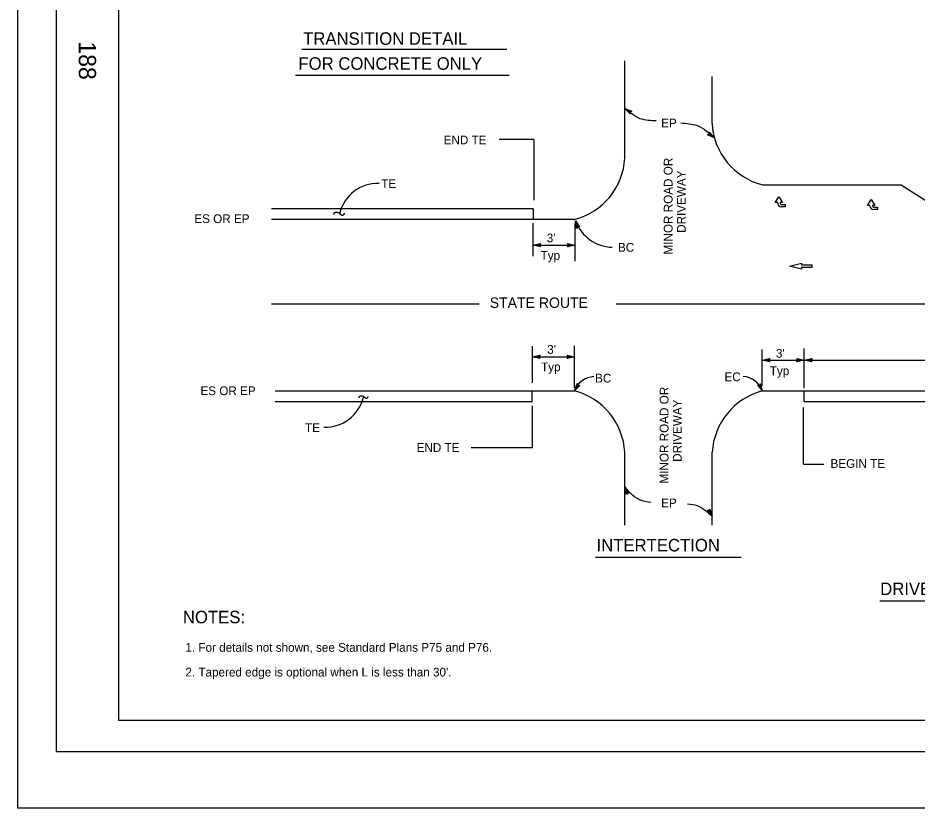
# Model space of a CAD drawing. Extents: x -894 to 866, y -476 to 714.
# Drawn here: x -894 to -174, y -476 to 156 of the extents above; entities that cross this region are included whole.
import ezdxf

# ---------------------------------------------------------------- set-up
doc = ezdxf.new("R2010")
doc.units = 0
for name, color, linetype in [('10 Sheet Format', 7, 'Continuous'), ('56 Stage 3 Anno', 7, 'Continuous'), ('57 Undefined', 7, 'Continuous'), ('60 Nongeo Data', 7, 'Continuous')]:
    doc.layers.add(name, color=color, linetype=linetype)

msp = doc.modelspace()

# ---------------------------------------------------------------- linework, layer by layer
at = {"layer": '10 Sheet Format'}
for p, q in [((-863.45, 668.96), (-863.45, -431.04)), ((-813.45, 643.96), (-813.45, -406.04)), ((-813.45, -406.04), (811.54, -406.04)), ((-863.45, -431.04), (836.55, -431.04))]:
    msp.add_line(p, q, dxfattribs=at)
for points in [[(-894.04, 713.55), (865.96, 713.55), (865.96, -476.45), (-894.04, -476.45)], [(-863.45, -431.04), (836.55, -431.04), (836.55, 668.96), (-863.45, 668.96)]]:
    msp.add_lwpolyline(points, close=True, dxfattribs=at)
at = {"layer": '56 Stage 3 Anno'}
for points in [[(-444.15, -137.84), (-448.4, -142.15), (-446.38, -136.45), (-446.2, -136.81), (-447.68, -140.99), (-444.56, -137.83), (-444.97, -137.82), (-446.96, -139.85), (-446.01, -137.17), (-445.83, -137.54), (-446.24, -138.69), (-445.37, -137.82), (-445.69, -137.81), (-446.38, -136.45), (-445.69, -137.81)], [(-301.86, -137.67), (-298.02, -142.35), (-299.51, -136.49), (-299.73, -136.83), (-298.63, -141.12), (-301.45, -137.7), (-301.05, -137.73), (-299.25, -139.92), (-299.95, -137.18), (-300.16, -137.52), (-299.86, -138.71), (-300.64, -137.76), (-300.33, -137.78), (-299.51, -136.49), (-300.33, -137.78)]]:
    msp.add_lwpolyline(points, close=True, dxfattribs=at)
for points in [[(-641.15, -1.01), (-641, 0.62), (-638.7, 1.06), (-637.07, 0.4), (-635.44, -1.24), (-634.11, -1.46), (-633.36, -1.16), (-632.92, -0.72), (-632.55, 0.1)], [(-620.78, -147.72), (-620.65, -146.36), (-618.74, -145.99), (-617.38, -146.54), (-616.02, -147.9), (-614.91, -148.09), (-614.29, -147.84), (-613.92, -147.47), (-613.61, -146.79)]]:
    msp.add_open_spline(points, degree=2, dxfattribs=at)
at = {"layer": '57 Undefined'}
for p, q in [((-666.88, 131.43), (-502.6, 131.43)), ((-671.79, 110.59), (-500.68, 110.59)), ((-431.51, -275.47), (-314.9, -275.47)), ((-204.07, -310.36), (41.13, -310.36))]:
    msp.add_line(p, q, dxfattribs=at)
at = {"layer": '60 Nongeo Data'}
for p, q in [((-408.16, 44.08), (-408.16, 122.13)), ((-338.32, 72), (-338.32, 109.7)), ((-480.92, 59), (-508.72, 59)), ((-480.92, 59), (-480.92, 10.39)), ((-298.04, 22.78), (-186.87, 22.78)), ((-186.87, 22.78), (-143.41, -4.97)), ((-287.71, 8.55), (-284.76, 13.17)), ((-285.76, 8.55), (-287.71, 8.55)), ((-285.76, 8.17), (-285.76, 8.55)), ((-284.76, 13.17), (-281.8, 8.55)), ((-281.8, 8.55), (-283.76, 8.55)), ((-283.76, 8.55), (-283.76, 8.17)), ((-213.84, 6.37), (-210.88, 10.99)), ((-210.88, 10.99), (-207.93, 6.37)), ((-481.63, 3.5), (-691.1, 3.5)), ((-481.63, 3.5), (-481.63, -4.97)), ((-282.76, 7.17), (-279.76, 7.17)), ((-279.76, 5.17), (-282.76, 5.17)), ((-279.76, 7.17), (-279.76, 5.17)), ((-211.88, 6.37), (-213.84, 6.37)), ((-211.88, 5.99), (-211.88, 6.37)), ((-207.93, 6.37), (-209.88, 6.37)), ((-209.88, 6.37), (-209.88, 5.99)), ((-208.88, 4.99), (-205.88, 4.99)), ((-205.88, 2.99), (-208.88, 2.99)), ((-205.88, 4.99), (-205.88, 2.99)), ((-481.58, -4.97), (-691.1, -4.97)), ((-448.43, -4.97), (-481.58, -4.97)), ((-481.58, -34.41), (-481.58, -7.95)), ((-448.02, -38.4), (-448.02, -8.22)), ((-481.58, -25.43), (-448.02, -25.43)), ((-276.39, -42.42), (-266.82, -39.96)), ((-266.82, -44.87), (-276.39, -42.42)), ((-266.82, -39.96), (-266.82, -41.42)), ((-266.82, -41.42), (-258.38, -41.42)), ((-258.38, -41.42), (-258.38, -42.42)), ((-258.38, -42.42), (-258.38, -43.42)), ((-258.38, -43.42), (-266.82, -43.42)), ((-266.82, -43.42), (-266.82, -44.87)), ((-524.72, -72.89), (-691.1, -72.89)), ((448.58, -72.89), (-415.07, -72.89)), ((-482.02, -135.82), (-482.02, -106.38)), ((-448.46, -139.81), (-448.46, -106.28)), ((-482.02, -115.03), (-448.46, -115.03)), ((-298.07, -138.36), (-298.07, -109.14)), ((-264.58, -139.67), (-264.58, -108.3)), ((-264.51, -139.98), (-264.51, -108.81)), ((-298.07, -117.57), (-264.51, -117.57)), ((-264.23, -117.7), (163.65, -117.7)), ((-688.23, -142.35), (-482.33, -142.35)), ((-482.22, -150.82), (-482.22, -142.35)), ((-482.22, -142.35), (-448.43, -142.35)), ((-297.93, -142.35), (-264.51, -142.35)), ((-264.54, -142.35), (-87.38, -142.35)), ((-264.51, -150.82), (-264.51, -142.35)), ((-688.23, -150.82), (-482.22, -150.82)), ((-264.51, -150.82), (-87.38, -150.82)), ((-482.02, -187.75), (-482.02, -154.22)), ((-265.08, -200.99), (-265.08, -155.55)), ((-531.12, -187.75), (-482.02, -187.75)), ((-408.16, -249.75), (-408.16, -191.43)), ((-338.21, -249.75), (-338.21, -191.43)), ((-265.08, -200.99), (-248.69, -200.99))]:
    msp.add_line(p, q, dxfattribs=at)
for points in [[(-403.99, 79.63), (-408.2, 83.98), (-402.55, 81.83), (-402.91, 81.65), (-407.05, 83.23), (-403.97, 80.04), (-403.95, 80.44), (-405.93, 82.48), (-403.28, 81.48), (-403.65, 81.3), (-404.79, 81.73), (-403.94, 80.85), (-403.92, 81.17), (-402.55, 81.83), (-403.92, 81.17)], [(-340.34, 64.91), (-336.27, 60.43), (-341.85, 62.76), (-341.48, 62.92), (-337.39, 61.21), (-340.37, 64.5), (-340.4, 64.1), (-338.49, 61.99), (-341.1, 63.09), (-340.73, 63.25), (-339.6, 62.78), (-340.43, 63.69), (-340.45, 63.37), (-341.85, 62.76), (-340.45, 63.37)], [(-446.79, -12.14), (-447.64, -6.15), (-444.33, -11.21), (-444.73, -11.14), (-447.15, -7.43), (-446.53, -11.82), (-446.28, -11.5), (-446.68, -8.69), (-445.13, -11.07), (-445.53, -10.99), (-446.2, -9.97), (-446.03, -11.19), (-445.83, -10.94), (-444.33, -11.21), (-445.83, -10.94)], [(-475.68, -26.75), (-481.58, -25.43), (-475.68, -24.12), (-475.89, -24.47), (-480.21, -25.43), (-475.89, -26.4), (-476.1, -26.05), (-478.86, -25.43), (-476.1, -24.82), (-476.31, -25.17), (-477.5, -25.43), (-476.3, -25.7), (-476.47, -25.43), (-475.68, -24.12), (-476.47, -25.43)], [(-453.93, -24.11), (-448.02, -25.43), (-453.93, -26.74), (-453.72, -26.39), (-449.39, -25.43), (-453.72, -24.46), (-453.51, -24.81), (-450.74, -25.43), (-453.51, -26.04), (-453.3, -25.69), (-452.1, -25.43), (-453.3, -25.16), (-453.14, -25.43), (-453.93, -26.74), (-453.14, -25.43)], [(-476.12, -116.35), (-482.02, -115.03), (-476.11, -113.72), (-476.33, -114.07), (-480.65, -115.03), (-476.32, -116), (-476.53, -115.65), (-479.3, -115.04), (-476.54, -114.42), (-476.75, -114.77), (-477.94, -115.04), (-476.74, -115.3), (-476.9, -115.03), (-476.11, -113.72), (-476.9, -115.03)], [(-454.36, -113.71), (-448.46, -115.03), (-454.36, -116.34), (-454.15, -115.99), (-449.83, -115.04), (-454.16, -114.06), (-453.95, -114.41), (-451.18, -115.03), (-453.94, -115.64), (-453.73, -115.3), (-452.54, -115.03), (-453.74, -114.76), (-453.58, -115.03), (-454.36, -116.34), (-453.58, -115.03)], [(-292.17, -118.89), (-298.07, -117.57), (-292.17, -116.26), (-292.38, -116.61), (-296.7, -117.57), (-292.38, -118.54), (-292.58, -118.19), (-295.35, -117.57), (-292.59, -116.96), (-292.8, -117.31), (-293.99, -117.57), (-292.79, -117.84), (-292.96, -117.57), (-292.17, -116.26), (-292.96, -117.57)], [(-270.42, -116.25), (-264.51, -117.57), (-270.42, -118.88), (-270.21, -118.53), (-265.88, -117.57), (-270.21, -116.6), (-270, -116.95), (-267.23, -117.57), (-270, -118.18), (-269.79, -117.83), (-268.59, -117.57), (-269.79, -117.3), (-269.63, -117.57), (-270.42, -118.88), (-269.63, -117.57)], [(-258.32, -119.02), (-264.23, -117.7), (-258.32, -116.39), (-258.53, -116.74), (-262.86, -117.69), (-258.53, -118.67), (-258.74, -118.32), (-261.51, -117.7), (-258.74, -117.08), (-258.95, -117.43), (-260.15, -117.7), (-258.95, -117.97), (-259.11, -117.7), (-258.32, -116.39), (-259.11, -117.7)], [(-406.76, -225.15), (-408.18, -219.27), (-404.41, -224), (-404.81, -223.96), (-407.58, -220.5), (-406.54, -224.81), (-406.32, -224.47), (-406.99, -221.71), (-405.22, -223.93), (-405.62, -223.89), (-406.39, -222.93), (-406.1, -224.13), (-405.93, -223.87), (-404.41, -224), (-405.93, -223.87)], [(-340.03, -237.12), (-338.23, -242.9), (-342.3, -238.43), (-341.9, -238.44), (-338.91, -241.71), (-340.23, -237.47), (-340.42, -237.83), (-339.58, -240.54), (-341.49, -238.45), (-341.08, -238.45), (-340.26, -239.36), (-340.62, -238.18), (-340.78, -238.46), (-342.3, -238.43), (-340.78, -238.46)]]:
    msp.add_lwpolyline(points, close=True, dxfattribs=at)
for centre, radius, start, end in [((-284.53, 74.92), 53.87, 183.26464, 255.48287), ((-461.93, 47.18), 53.87, 284.51713, 356.73536), ((-606.09, -7.28), 31.23, 87.85398, 166.41048), ((-282.76, 8.17), 3, 180, 270), ((-282.76, 8.17), 1, 180, 270), ((-208.88, 5.99), 3, 180, 270), ((-208.88, 5.99), 1, 180, 270), ((-417.09, 5.38), 32.65, 200.67571, 268.0706), ((-432.33, -147.91), 17.06, 92.44414, 160.09053), ((-314.1, -147.86), 17.06, 19.90947, 87.55586), ((-461.93, -194.5), 53.87, 3.26464, 75.48287), ((-284.43, -194.5), 53.87, 104.51713, 176.73536), ((-647.85, -140.06), 31.23, 267.85398, 346.41048)]:
    msp.add_arc(centre, radius, start, end, dxfattribs=at)
for points in [[(-383.06, 73.94), (-395.76, 75.8), (-408.2, 83.98)], [(-363.32, 72.34), (-350.22, 70.25), (-336.27, 60.43)], [(-387.24, -231.57), (-394.96, -230.14), (-408.18, -219.27)], [(-357.94, -232.66), (-350.22, -234.09), (-338.23, -242.9)]]:
    msp.add_spline(points, degree=3, dxfattribs=at)

# ---------------------------------------------------------------- texts
at = {"layer": '10 Sheet Format'}
msp.add_text('188', height=13.779, rotation=270, dxfattribs=at).set_placement((-845.33, 137.73))
at = {"layer": '57 Undefined'}
for s, height, p in [('TRANSITION DETAIL', 10, (-665.73, 134.99)), ('FOR CONCRETE ONLY', 10, (-669.48, 114.99)), ('EP', 7, (-379.07, 68.8)), ('END TE', 7, (-553.22, 55.28)), ('TE', 7, (-603.16, 20.25)), ('ES OR EP', 7, (-752.85, -7.84)), ("3'", 7, (-470.66, -23.25)), ('BC', 7, (-413.65, -30.79)), ('Typ', 7, (-475.56, -37.25)), ('STATE ROUTE', 8.4, (-516.31, -75.82)), ("3'", 7, (-470.31, -112.53)), ("3'", 7, (-287.17, -115.7)), ('Typ', 7, (-475.21, -126.53)), ('BC', 7, (-431.94, -135.55)), ('EC', 7, (-328.38, -134.5)), ('Typ', 7, (-292.07, -129.7)), ('ES OR EP', 7, (-747.94, -145.67)), ('TE', 7, (-664.19, -175.2)), ('END TE', 7, (-574.87, -191.14)), ('BEGIN TE', 7, (-243.44, -203.95)), ('EP', 7, (-379.07, -235.52)), ('INTERTECTION', 10, (-430.82, -270.85)), ('DRIVEWAY AND INTERSECTION', 10, (-203.69, -305.8)), ('NOTES:', 10, (-762.02, -328.45)), ('1. For details not shown, see Standard Plans P75 and P76.', 7, (-759.99, -351.26)), ("2. Tapered edge is optional when L is less than 30'.", 7, (-759.99, -371.07))]:
    msp.add_text(s, height=height, dxfattribs=at).set_placement(p)
for s, p in [('MINOR ROAD OR', (-369.94, -32.98)), ('DRIVEWAY', (-359.44, -15.67)), ('MINOR ROAD OR', (-373.19, -216.46)), ('DRIVEWAY', (-362.69, -199.14))]:
    msp.add_text(s, height=7, rotation=90, dxfattribs=at).set_placement(p)

doc.saveas('drawing.dxf')
